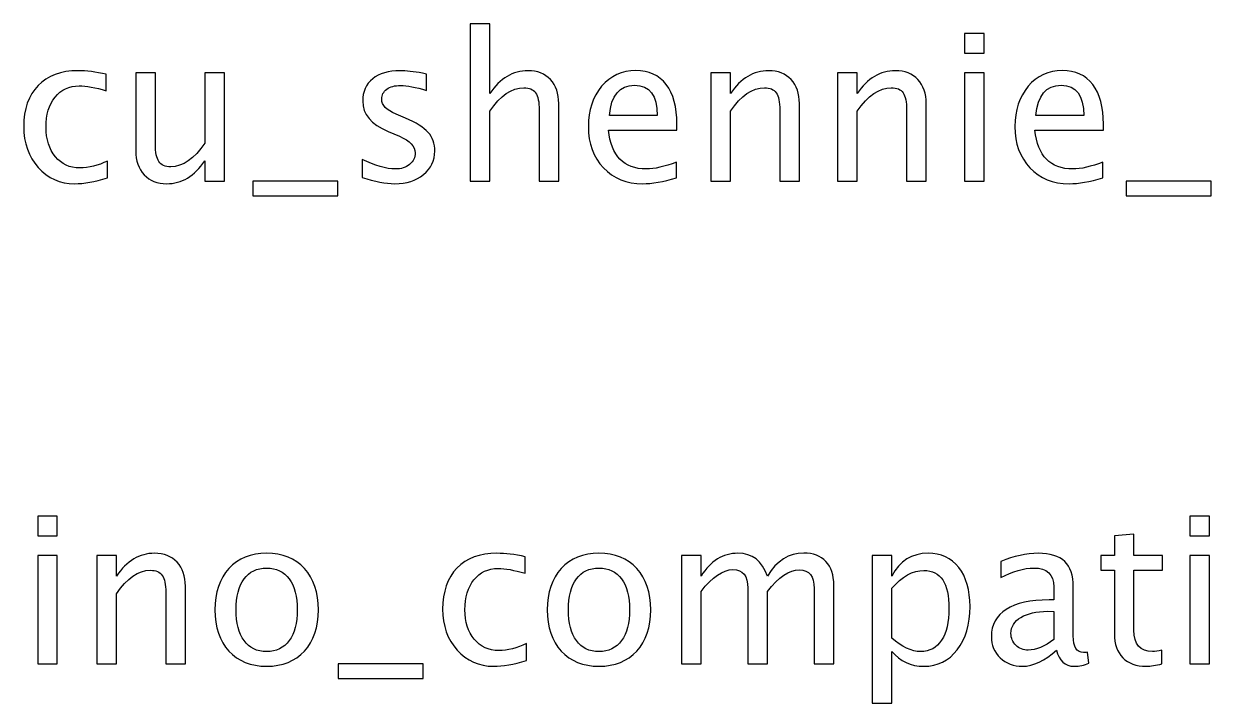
# Model space of a CAD drawing. Header units: centimetres. Extents: x -55 to 43, y -73 to 74.
# Drawn here: x -17.72 to -10.33, y 59.43 to 63.65 of the extents above; entities that cross this region are included whole.
import ezdxf

# ---------------------------------------------------------------- set-up
doc = ezdxf.new("R2010")
doc.units = ezdxf.units.CM
doc.header["$MEASUREMENT"] = 0
doc.layers.add('Layer 1', color=7, linetype='Continuous')

msp = doc.modelspace()

# ---------------------------------------------------------------- linework, layer by layer
at = {"layer": 'Layer 1'}
for points, knots in [([(-14.94123, 62.67044), (-14.94123, 62.67044), (-14.94123, 63.64961), (-14.94123, 63.64961), (-14.94123, 63.64961), (-14.94123, 63.64961), (-14.81931, 63.64961), (-14.81931, 63.64961), (-14.81931, 63.64961), (-14.81931, 63.64961), (-14.81931, 63.21633), (-14.81931, 63.21633), (-14.81931, 63.21633), (-14.75475, 63.31052), (-14.67559, 63.35751), (-14.58203, 63.35751), (-14.58203, 63.35751), (-14.52319, 63.35751), (-14.47641, 63.3391), (-14.44191, 63.30205), (-14.44191, 63.30205), (-14.40741, 63.26522), (-14.39005, 63.21548), (-14.39005, 63.15325), (-14.39005, 63.15325), (-14.39005, 63.15325), (-14.39005, 62.67044), (-14.39005, 62.67044), (-14.39005, 62.67044), (-14.39005, 62.67044), (-14.51197, 62.67044), (-14.51197, 62.67044), (-14.51197, 62.67044), (-14.51197, 62.67044), (-14.51197, 63.11346), (-14.51197, 63.11346), (-14.51197, 63.11346), (-14.51197, 63.16341), (-14.51938, 63.19897), (-14.53398, 63.22014), (-14.53398, 63.22014), (-14.5488, 63.24152), (-14.57314, 63.2521), (-14.60722, 63.2521), (-14.60722, 63.2521), (-14.68215, 63.2521), (-14.75285, 63.20321), (-14.81931, 63.10542), (-14.81931, 63.10542), (-14.81931, 63.10542), (-14.81931, 62.67044), (-14.81931, 62.67044), (-14.81931, 62.67044), (-14.81931, 62.67044), (-14.94123, 62.67044), (-14.94123, 62.67044)], [0, 0, 0, 0, 0.0666667, 0.0666667, 0.0666667, 0.0666667, 0.1333333, 0.1333333, 0.1333333, 0.1333333, 0.2, 0.2, 0.2, 0.2, 0.2666667, 0.2666667, 0.2666667, 0.2666667, 0.3333333, 0.3333333, 0.3333333, 0.3333333, 0.4, 0.4, 0.4, 0.4, 0.4666667, 0.4666667, 0.4666667, 0.4666667, 0.5333333, 0.5333333, 0.5333333, 0.5333333, 0.6, 0.6, 0.6, 0.6, 0.6666667, 0.6666667, 0.6666667, 0.6666667, 0.7333333, 0.7333333, 0.7333333, 0.7333333, 0.8, 0.8, 0.8, 0.8, 0.8666667, 0.8666667, 0.8666667, 0.8666667, 1, 1, 1, 1]), ([(-11.86888, 63.46673), (-11.86888, 63.46673), (-11.86888, 63.58865), (-11.86888, 63.58865), (-11.86888, 63.58865), (-11.86888, 63.58865), (-11.74696, 63.58865), (-11.74696, 63.58865), (-11.74696, 63.58865), (-11.74696, 63.58865), (-11.74696, 63.46673), (-11.74696, 63.46673), (-11.74696, 63.46673), (-11.74696, 63.46673), (-11.86888, 63.46673), (-11.86888, 63.46673)], [0, 0, 0, 0, 0.2, 0.2, 0.2, 0.2, 0.4, 0.4, 0.4, 0.4, 0.6, 0.6, 0.6, 0.6, 1, 1, 1, 1]), ([(-17.19506, 62.69076), (-17.27401, 62.66705), (-17.34217, 62.6552), (-17.39953, 62.6552), (-17.39953, 62.6552), (-17.49055, 62.6552), (-17.5659, 62.68886), (-17.6258, 62.75595), (-17.6258, 62.75595), (-17.6857, 62.82326), (-17.71576, 62.90814), (-17.71576, 63.01038), (-17.71576, 63.01038), (-17.71576, 63.1196), (-17.68613, 63.2049), (-17.62686, 63.26586), (-17.62686, 63.26586), (-17.56759, 63.32703), (-17.48483, 63.35751), (-17.37857, 63.35751), (-17.37857, 63.35751), (-17.32629, 63.35751), (-17.26745, 63.35031), (-17.20268, 63.33592), (-17.20268, 63.33592), (-17.20268, 63.33592), (-17.20268, 63.23305), (-17.20268, 63.23305), (-17.20268, 63.23305), (-17.27147, 63.25337), (-17.32756, 63.26353), (-17.37074, 63.26353), (-17.37074, 63.26353), (-17.4334, 63.26353), (-17.48356, 63.24004), (-17.52103, 63.19326), (-17.52103, 63.19326), (-17.55849, 63.14648), (-17.57733, 63.08404), (-17.57733, 63.00614), (-17.57733, 63.00614), (-17.57733, 62.93058), (-17.55786, 62.86962), (-17.51912, 62.82284), (-17.51912, 62.82284), (-17.48039, 62.77627), (-17.4298, 62.75299), (-17.36693, 62.75299), (-17.36693, 62.75299), (-17.31126, 62.75299), (-17.25411, 62.76738), (-17.19506, 62.79617), (-17.19506, 62.79617), (-17.19506, 62.79617), (-17.19506, 62.69076), (-17.19506, 62.69076)], [0, 0, 0, 0, 0.0666667, 0.0666667, 0.0666667, 0.0666667, 0.1333333, 0.1333333, 0.1333333, 0.1333333, 0.2, 0.2, 0.2, 0.2, 0.2666667, 0.2666667, 0.2666667, 0.2666667, 0.3333333, 0.3333333, 0.3333333, 0.3333333, 0.4, 0.4, 0.4, 0.4, 0.4666667, 0.4666667, 0.4666667, 0.4666667, 0.5333333, 0.5333333, 0.5333333, 0.5333333, 0.6, 0.6, 0.6, 0.6, 0.6666667, 0.6666667, 0.6666667, 0.6666667, 0.7333333, 0.7333333, 0.7333333, 0.7333333, 0.8, 0.8, 0.8, 0.8, 0.8666667, 0.8666667, 0.8666667, 0.8666667, 1, 1, 1, 1]), ([(-16.59033, 62.67044), (-16.59033, 62.67044), (-16.59033, 62.79702), (-16.59033, 62.79702), (-16.59033, 62.79702), (-16.65531, 62.7024), (-16.73426, 62.6552), (-16.82697, 62.6552), (-16.82697, 62.6552), (-16.88582, 62.6552), (-16.93259, 62.67362), (-16.96731, 62.71066), (-16.96731, 62.71066), (-17.00223, 62.7477), (-17.01959, 62.79744), (-17.01959, 62.86031), (-17.01959, 62.86031), (-17.01959, 62.86031), (-17.01959, 63.34354), (-17.01959, 63.34354), (-17.01959, 63.34354), (-17.01959, 63.34354), (-16.89767, 63.34354), (-16.89767, 63.34354), (-16.89767, 63.34354), (-16.89767, 63.34354), (-16.89767, 62.9001), (-16.89767, 62.9001), (-16.89767, 62.9001), (-16.89767, 62.84951), (-16.89026, 62.81374), (-16.87566, 62.79257), (-16.87566, 62.79257), (-16.86084, 62.77119), (-16.83629, 62.76061), (-16.80178, 62.76061), (-16.80178, 62.76061), (-16.72728, 62.76061), (-16.65658, 62.80951), (-16.59033, 62.90751), (-16.59033, 62.90751), (-16.59033, 62.90751), (-16.59033, 63.34354), (-16.59033, 63.34354), (-16.59033, 63.34354), (-16.59033, 63.34354), (-16.46841, 63.34354), (-16.46841, 63.34354), (-16.46841, 63.34354), (-16.46841, 63.34354), (-16.46841, 62.67044), (-16.46841, 62.67044), (-16.46841, 62.67044), (-16.46841, 62.67044), (-16.59033, 62.67044), (-16.59033, 62.67044)], [0, 0, 0, 0, 0.0666667, 0.0666667, 0.0666667, 0.0666667, 0.1333333, 0.1333333, 0.1333333, 0.1333333, 0.2, 0.2, 0.2, 0.2, 0.2666667, 0.2666667, 0.2666667, 0.2666667, 0.3333333, 0.3333333, 0.3333333, 0.3333333, 0.4, 0.4, 0.4, 0.4, 0.4666667, 0.4666667, 0.4666667, 0.4666667, 0.5333333, 0.5333333, 0.5333333, 0.5333333, 0.6, 0.6, 0.6, 0.6, 0.6666667, 0.6666667, 0.6666667, 0.6666667, 0.7333333, 0.7333333, 0.7333333, 0.7333333, 0.8, 0.8, 0.8, 0.8, 0.8666667, 0.8666667, 0.8666667, 0.8666667, 1, 1, 1, 1]), ([(-15.61285, 62.69457), (-15.61285, 62.69457), (-15.61285, 62.80633), (-15.61285, 62.80633), (-15.61285, 62.80633), (-15.53305, 62.76654), (-15.46384, 62.74664), (-15.40478, 62.74664), (-15.40478, 62.74664), (-15.36964, 62.74664), (-15.34043, 62.75617), (-15.31736, 62.77522), (-15.31736, 62.77522), (-15.29429, 62.79405), (-15.28265, 62.81776), (-15.28265, 62.84634), (-15.28265, 62.84634), (-15.28265, 62.88803), (-15.31503, 62.92254), (-15.3798, 62.94984), (-15.3798, 62.94984), (-15.3798, 62.94984), (-15.45114, 62.98011), (-15.45114, 62.98011), (-15.45114, 62.98011), (-15.55633, 63.02371), (-15.60904, 63.08679), (-15.60904, 63.1687), (-15.60904, 63.1687), (-15.60904, 63.22734), (-15.5883, 63.27348), (-15.54681, 63.30713), (-15.54681, 63.30713), (-15.50532, 63.34079), (-15.44838, 63.35751), (-15.37621, 63.35751), (-15.37621, 63.35751), (-15.33874, 63.35751), (-15.29217, 63.35243), (-15.23693, 63.34206), (-15.23693, 63.34206), (-15.23693, 63.34206), (-15.21153, 63.33719), (-15.21153, 63.33719), (-15.21153, 63.33719), (-15.21153, 63.33719), (-15.21153, 63.23559), (-15.21153, 63.23559), (-15.21153, 63.23559), (-15.27947, 63.25591), (-15.33366, 63.26607), (-15.37409, 63.26607), (-15.37409, 63.26607), (-15.40965, 63.26607), (-15.4378, 63.25824), (-15.45918, 63.24279), (-15.45918, 63.24279), (-15.48035, 63.22734), (-15.49093, 63.20659), (-15.49093, 63.18056), (-15.49093, 63.18056), (-15.49093, 63.14394), (-15.4613, 63.11282), (-15.40182, 63.08764), (-15.40182, 63.08764), (-15.40182, 63.08764), (-15.34319, 63.06287), (-15.34319, 63.06287), (-15.34319, 63.06287), (-15.27672, 63.03493), (-15.22973, 63.0053), (-15.20222, 62.97418), (-15.20222, 62.97418), (-15.17449, 62.94307), (-15.16073, 62.90412), (-15.16073, 62.85755), (-15.16073, 62.85755), (-15.16073, 62.7985), (-15.18401, 62.75003), (-15.23079, 62.71214), (-15.23079, 62.71214), (-15.27736, 62.67425), (-15.33705, 62.6552), (-15.40965, 62.6552), (-15.40965, 62.6552), (-15.46553, 62.6552), (-15.53305, 62.66832), (-15.61285, 62.69457)], [0, 0, 0, 0, 0.0434783, 0.0434783, 0.0434783, 0.0434783, 0.0869565, 0.0869565, 0.0869565, 0.0869565, 0.1304348, 0.1304348, 0.1304348, 0.1304348, 0.173913, 0.173913, 0.173913, 0.173913, 0.2173913, 0.2173913, 0.2173913, 0.2173913, 0.2608696, 0.2608696, 0.2608696, 0.2608696, 0.3043478, 0.3043478, 0.3043478, 0.3043478, 0.3478261, 0.3478261, 0.3478261, 0.3478261, 0.3913043, 0.3913043, 0.3913043, 0.3913043, 0.4347826, 0.4347826, 0.4347826, 0.4347826, 0.4782609, 0.4782609, 0.4782609, 0.4782609, 0.5217391, 0.5217391, 0.5217391, 0.5217391, 0.5652174, 0.5652174, 0.5652174, 0.5652174, 0.6086957, 0.6086957, 0.6086957, 0.6086957, 0.6521739, 0.6521739, 0.6521739, 0.6521739, 0.6956522, 0.6956522, 0.6956522, 0.6956522, 0.7391304, 0.7391304, 0.7391304, 0.7391304, 0.7826087, 0.7826087, 0.7826087, 0.7826087, 0.826087, 0.826087, 0.826087, 0.826087, 0.8695652, 0.8695652, 0.8695652, 0.8695652, 0.9130435, 0.9130435, 0.9130435, 0.9130435, 1, 1, 1, 1]), ([(-13.65895, 62.69203), (-13.74086, 62.66748), (-13.81093, 62.6552), (-13.86935, 62.6552), (-13.86935, 62.6552), (-13.96904, 62.6552), (-14.05011, 62.68822), (-14.11255, 62.75405), (-14.11255, 62.75405), (-14.17499, 62.81988), (-14.20632, 62.90518), (-14.20632, 63.01017), (-14.20632, 63.01017), (-14.20632, 63.11198), (-14.1788, 63.19559), (-14.12356, 63.26099), (-14.12356, 63.26099), (-14.06831, 63.32618), (-13.99762, 63.35878), (-13.91147, 63.35878), (-13.91147, 63.35878), (-13.82998, 63.35878), (-13.7669, 63.32978), (-13.72245, 63.27179), (-13.72245, 63.27179), (-13.678, 63.21379), (-13.65577, 63.13166), (-13.65577, 63.02519), (-13.65577, 63.02519), (-13.65577, 63.02519), (-13.65641, 62.98794), (-13.65641, 62.98794), (-13.65641, 62.98794), (-13.65641, 62.98794), (-14.08186, 62.98794), (-14.08186, 62.98794), (-14.08186, 62.98794), (-14.06408, 62.82707), (-13.98555, 62.74664), (-13.84649, 62.74664), (-13.84649, 62.74664), (-13.79547, 62.74664), (-13.73303, 62.76103), (-13.65895, 62.78982), (-13.65895, 62.78982), (-13.65895, 62.78982), (-13.65895, 62.69203), (-13.65895, 62.69203)], [0, 0, 0, 0, 0.0769231, 0.0769231, 0.0769231, 0.0769231, 0.1538462, 0.1538462, 0.1538462, 0.1538462, 0.2307692, 0.2307692, 0.2307692, 0.2307692, 0.3076923, 0.3076923, 0.3076923, 0.3076923, 0.3846154, 0.3846154, 0.3846154, 0.3846154, 0.4615385, 0.4615385, 0.4615385, 0.4615385, 0.5384615, 0.5384615, 0.5384615, 0.5384615, 0.6153846, 0.6153846, 0.6153846, 0.6153846, 0.6923077, 0.6923077, 0.6923077, 0.6923077, 0.7692308, 0.7692308, 0.7692308, 0.7692308, 0.8461538, 0.8461538, 0.8461538, 0.8461538, 1, 1, 1, 1]), ([(-13.44538, 62.67044), (-13.44538, 62.67044), (-13.44538, 63.34354), (-13.44538, 63.34354), (-13.44538, 63.34354), (-13.44538, 63.34354), (-13.32346, 63.34354), (-13.32346, 63.34354), (-13.32346, 63.34354), (-13.32346, 63.34354), (-13.32346, 63.21633), (-13.32346, 63.21633), (-13.32346, 63.21633), (-13.2589, 63.31052), (-13.17974, 63.35751), (-13.08618, 63.35751), (-13.08618, 63.35751), (-13.02734, 63.35751), (-12.98056, 63.3391), (-12.94606, 63.30205), (-12.94606, 63.30205), (-12.91156, 63.26522), (-12.8942, 63.21548), (-12.8942, 63.15325), (-12.8942, 63.15325), (-12.8942, 63.15325), (-12.8942, 62.67044), (-12.8942, 62.67044), (-12.8942, 62.67044), (-12.8942, 62.67044), (-13.01612, 62.67044), (-13.01612, 62.67044), (-13.01612, 62.67044), (-13.01612, 62.67044), (-13.01612, 63.11346), (-13.01612, 63.11346), (-13.01612, 63.11346), (-13.01612, 63.16341), (-13.02353, 63.19897), (-13.03813, 63.22014), (-13.03813, 63.22014), (-13.05295, 63.24152), (-13.07729, 63.2521), (-13.11137, 63.2521), (-13.11137, 63.2521), (-13.1863, 63.2521), (-13.257, 63.20321), (-13.32346, 63.10542), (-13.32346, 63.10542), (-13.32346, 63.10542), (-13.32346, 62.67044), (-13.32346, 62.67044), (-13.32346, 62.67044), (-13.32346, 62.67044), (-13.44538, 62.67044), (-13.44538, 62.67044)], [0, 0, 0, 0, 0.0666667, 0.0666667, 0.0666667, 0.0666667, 0.1333333, 0.1333333, 0.1333333, 0.1333333, 0.2, 0.2, 0.2, 0.2, 0.2666667, 0.2666667, 0.2666667, 0.2666667, 0.3333333, 0.3333333, 0.3333333, 0.3333333, 0.4, 0.4, 0.4, 0.4, 0.4666667, 0.4666667, 0.4666667, 0.4666667, 0.5333333, 0.5333333, 0.5333333, 0.5333333, 0.6, 0.6, 0.6, 0.6, 0.6666667, 0.6666667, 0.6666667, 0.6666667, 0.7333333, 0.7333333, 0.7333333, 0.7333333, 0.8, 0.8, 0.8, 0.8, 0.8666667, 0.8666667, 0.8666667, 0.8666667, 1, 1, 1, 1]), ([(-12.65713, 62.67044), (-12.65713, 62.67044), (-12.65713, 63.34354), (-12.65713, 63.34354), (-12.65713, 63.34354), (-12.65713, 63.34354), (-12.53521, 63.34354), (-12.53521, 63.34354), (-12.53521, 63.34354), (-12.53521, 63.34354), (-12.53521, 63.21633), (-12.53521, 63.21633), (-12.53521, 63.21633), (-12.47065, 63.31052), (-12.39149, 63.35751), (-12.29793, 63.35751), (-12.29793, 63.35751), (-12.23909, 63.35751), (-12.19231, 63.3391), (-12.15781, 63.30205), (-12.15781, 63.30205), (-12.12331, 63.26522), (-12.10595, 63.21548), (-12.10595, 63.15325), (-12.10595, 63.15325), (-12.10595, 63.15325), (-12.10595, 62.67044), (-12.10595, 62.67044), (-12.10595, 62.67044), (-12.10595, 62.67044), (-12.22787, 62.67044), (-12.22787, 62.67044), (-12.22787, 62.67044), (-12.22787, 62.67044), (-12.22787, 63.11346), (-12.22787, 63.11346), (-12.22787, 63.11346), (-12.22787, 63.16341), (-12.23528, 63.19897), (-12.24988, 63.22014), (-12.24988, 63.22014), (-12.2647, 63.24152), (-12.28904, 63.2521), (-12.32312, 63.2521), (-12.32312, 63.2521), (-12.39805, 63.2521), (-12.46875, 63.20321), (-12.53521, 63.10542), (-12.53521, 63.10542), (-12.53521, 63.10542), (-12.53521, 62.67044), (-12.53521, 62.67044), (-12.53521, 62.67044), (-12.53521, 62.67044), (-12.65713, 62.67044), (-12.65713, 62.67044)], [0, 0, 0, 0, 0.0666667, 0.0666667, 0.0666667, 0.0666667, 0.1333333, 0.1333333, 0.1333333, 0.1333333, 0.2, 0.2, 0.2, 0.2, 0.2666667, 0.2666667, 0.2666667, 0.2666667, 0.3333333, 0.3333333, 0.3333333, 0.3333333, 0.4, 0.4, 0.4, 0.4, 0.4666667, 0.4666667, 0.4666667, 0.4666667, 0.5333333, 0.5333333, 0.5333333, 0.5333333, 0.6, 0.6, 0.6, 0.6, 0.6666667, 0.6666667, 0.6666667, 0.6666667, 0.7333333, 0.7333333, 0.7333333, 0.7333333, 0.8, 0.8, 0.8, 0.8, 0.8666667, 0.8666667, 0.8666667, 0.8666667, 1, 1, 1, 1]), ([(-11.86888, 62.67044), (-11.86888, 62.67044), (-11.86888, 63.34354), (-11.86888, 63.34354), (-11.86888, 63.34354), (-11.86888, 63.34354), (-11.74696, 63.34354), (-11.74696, 63.34354), (-11.74696, 63.34354), (-11.74696, 63.34354), (-11.74696, 62.67044), (-11.74696, 62.67044), (-11.74696, 62.67044), (-11.74696, 62.67044), (-11.86888, 62.67044), (-11.86888, 62.67044)], [0, 0, 0, 0, 0.2, 0.2, 0.2, 0.2, 0.4, 0.4, 0.4, 0.4, 0.6, 0.6, 0.6, 0.6, 1, 1, 1, 1]), ([(-11.00782, 62.69203), (-11.08973, 62.66748), (-11.1598, 62.6552), (-11.21822, 62.6552), (-11.21822, 62.6552), (-11.31791, 62.6552), (-11.39898, 62.68822), (-11.46142, 62.75405), (-11.46142, 62.75405), (-11.52386, 62.81988), (-11.55519, 62.90518), (-11.55519, 63.01017), (-11.55519, 63.01017), (-11.55519, 63.11198), (-11.52767, 63.19559), (-11.47243, 63.26099), (-11.47243, 63.26099), (-11.41718, 63.32618), (-11.34649, 63.35878), (-11.26034, 63.35878), (-11.26034, 63.35878), (-11.17885, 63.35878), (-11.11577, 63.32978), (-11.07132, 63.27179), (-11.07132, 63.27179), (-11.02687, 63.21379), (-11.00464, 63.13166), (-11.00464, 63.02519), (-11.00464, 63.02519), (-11.00464, 63.02519), (-11.00528, 62.98794), (-11.00528, 62.98794), (-11.00528, 62.98794), (-11.00528, 62.98794), (-11.43073, 62.98794), (-11.43073, 62.98794), (-11.43073, 62.98794), (-11.41295, 62.82707), (-11.33442, 62.74664), (-11.19536, 62.74664), (-11.19536, 62.74664), (-11.14434, 62.74664), (-11.0819, 62.76103), (-11.00782, 62.78982), (-11.00782, 62.78982), (-11.00782, 62.78982), (-11.00782, 62.69203), (-11.00782, 62.69203)], [0, 0, 0, 0, 0.0769231, 0.0769231, 0.0769231, 0.0769231, 0.1538462, 0.1538462, 0.1538462, 0.1538462, 0.2307692, 0.2307692, 0.2307692, 0.2307692, 0.3076923, 0.3076923, 0.3076923, 0.3076923, 0.3846154, 0.3846154, 0.3846154, 0.3846154, 0.4615385, 0.4615385, 0.4615385, 0.4615385, 0.5384615, 0.5384615, 0.5384615, 0.5384615, 0.6153846, 0.6153846, 0.6153846, 0.6153846, 0.6923077, 0.6923077, 0.6923077, 0.6923077, 0.7692308, 0.7692308, 0.7692308, 0.7692308, 0.8461538, 0.8461538, 0.8461538, 0.8461538, 1, 1, 1, 1]), ([(-14.07551, 63.07938), (-14.07551, 63.07938), (-13.77833, 63.07938), (-13.77833, 63.07938), (-13.77833, 63.07938), (-13.77833, 63.20469), (-13.82511, 63.26734), (-13.91845, 63.26734), (-13.91845, 63.26734), (-14.01243, 63.26734), (-14.06471, 63.20469), (-14.07551, 63.07938)], [0, 0, 0, 0, 0.25, 0.25, 0.25, 0.25, 0.5, 0.5, 0.5, 0.5, 1, 1, 1, 1]), ([(-11.42438, 63.07938), (-11.42438, 63.07938), (-11.1272, 63.07938), (-11.1272, 63.07938), (-11.1272, 63.07938), (-11.1272, 63.20469), (-11.17398, 63.26734), (-11.26732, 63.26734), (-11.26732, 63.26734), (-11.3613, 63.26734), (-11.41358, 63.20469), (-11.42438, 63.07938)], [0, 0, 0, 0, 0.25, 0.25, 0.25, 0.25, 0.5, 0.5, 0.5, 0.5, 1, 1, 1, 1]), ([(-16.2923, 62.579), (-16.2923, 62.579), (-16.2923, 62.67044), (-16.2923, 62.67044), (-16.2923, 62.67044), (-16.2923, 62.67044), (-15.76398, 62.67044), (-15.76398, 62.67044), (-15.76398, 62.67044), (-15.76398, 62.67044), (-15.76398, 62.579), (-15.76398, 62.579), (-15.76398, 62.579), (-15.76398, 62.579), (-16.2923, 62.579), (-16.2923, 62.579)], [0, 0, 0, 0, 0.2, 0.2, 0.2, 0.2, 0.4, 0.4, 0.4, 0.4, 0.6, 0.6, 0.6, 0.6, 1, 1, 1, 1]), ([(-10.86283, 62.579), (-10.86283, 62.579), (-10.86283, 62.67044), (-10.86283, 62.67044), (-10.86283, 62.67044), (-10.86283, 62.67044), (-10.33451, 62.67044), (-10.33451, 62.67044), (-10.33451, 62.67044), (-10.33451, 62.67044), (-10.33451, 62.579), (-10.33451, 62.579), (-10.33451, 62.579), (-10.33451, 62.579), (-10.86283, 62.579), (-10.86283, 62.579)], [0, 0, 0, 0, 0.2, 0.2, 0.2, 0.2, 0.4, 0.4, 0.4, 0.4, 0.6, 0.6, 0.6, 0.6, 1, 1, 1, 1]), ([(-17.62907, 60.46673), (-17.62907, 60.46673), (-17.62907, 60.58865), (-17.62907, 60.58865), (-17.62907, 60.58865), (-17.62907, 60.58865), (-17.50715, 60.58865), (-17.50715, 60.58865), (-17.50715, 60.58865), (-17.50715, 60.58865), (-17.50715, 60.46673), (-17.50715, 60.46673), (-17.50715, 60.46673), (-17.50715, 60.46673), (-17.62907, 60.46673), (-17.62907, 60.46673)], [0, 0, 0, 0, 0.2, 0.2, 0.2, 0.2, 0.4, 0.4, 0.4, 0.4, 0.6, 0.6, 0.6, 0.6, 1, 1, 1, 1]), ([(-10.4667, 60.46673), (-10.4667, 60.46673), (-10.4667, 60.58865), (-10.4667, 60.58865), (-10.4667, 60.58865), (-10.4667, 60.58865), (-10.34478, 60.58865), (-10.34478, 60.58865), (-10.34478, 60.58865), (-10.34478, 60.58865), (-10.34478, 60.46673), (-10.34478, 60.46673), (-10.34478, 60.46673), (-10.34478, 60.46673), (-10.4667, 60.46673), (-10.4667, 60.46673)], [0, 0, 0, 0, 0.2, 0.2, 0.2, 0.2, 0.4, 0.4, 0.4, 0.4, 0.6, 0.6, 0.6, 0.6, 1, 1, 1, 1]), ([(-10.64069, 59.67065), (-10.67837, 59.66028), (-10.71117, 59.6552), (-10.7389, 59.6552), (-10.7389, 59.6552), (-10.80113, 59.6552), (-10.8496, 59.67298), (-10.88432, 59.70854), (-10.88432, 59.70854), (-10.91924, 59.7441), (-10.9366, 59.79342), (-10.9366, 59.85671), (-10.9366, 59.85671), (-10.9366, 59.85671), (-10.9366, 60.2521), (-10.9366, 60.2521), (-10.9366, 60.2521), (-10.9366, 60.2521), (-11.02084, 60.2521), (-11.02084, 60.2521), (-11.02084, 60.2521), (-11.02084, 60.2521), (-11.02084, 60.34354), (-11.02084, 60.34354), (-11.02084, 60.34354), (-11.02084, 60.34354), (-10.9366, 60.34354), (-10.9366, 60.34354), (-10.9366, 60.34354), (-10.9366, 60.34354), (-10.9366, 60.46525), (-10.9366, 60.46525), (-10.9366, 60.46525), (-10.9366, 60.46525), (-10.81468, 60.47689), (-10.81468, 60.47689), (-10.81468, 60.47689), (-10.81468, 60.47689), (-10.81468, 60.34354), (-10.81468, 60.34354), (-10.81468, 60.34354), (-10.81468, 60.34354), (-10.63815, 60.34354), (-10.63815, 60.34354), (-10.63815, 60.34354), (-10.63815, 60.34354), (-10.63815, 60.2521), (-10.63815, 60.2521), (-10.63815, 60.2521), (-10.63815, 60.2521), (-10.81468, 60.2521), (-10.81468, 60.2521), (-10.81468, 60.2521), (-10.81468, 60.2521), (-10.81468, 59.87872), (-10.81468, 59.87872), (-10.81468, 59.87872), (-10.81468, 59.79067), (-10.77637, 59.74664), (-10.69996, 59.74664), (-10.69996, 59.74664), (-10.68366, 59.74664), (-10.66397, 59.74939), (-10.64069, 59.75468), (-10.64069, 59.75468), (-10.64069, 59.75468), (-10.64069, 59.67065), (-10.64069, 59.67065)], [0, 0, 0, 0, 0.0555556, 0.0555556, 0.0555556, 0.0555556, 0.1111111, 0.1111111, 0.1111111, 0.1111111, 0.1666667, 0.1666667, 0.1666667, 0.1666667, 0.2222222, 0.2222222, 0.2222222, 0.2222222, 0.2777778, 0.2777778, 0.2777778, 0.2777778, 0.3333333, 0.3333333, 0.3333333, 0.3333333, 0.3888889, 0.3888889, 0.3888889, 0.3888889, 0.4444444, 0.4444444, 0.4444444, 0.4444444, 0.5, 0.5, 0.5, 0.5, 0.5555556, 0.5555556, 0.5555556, 0.5555556, 0.6111111, 0.6111111, 0.6111111, 0.6111111, 0.6666667, 0.6666667, 0.6666667, 0.6666667, 0.7222222, 0.7222222, 0.7222222, 0.7222222, 0.7777778, 0.7777778, 0.7777778, 0.7777778, 0.8333333, 0.8333333, 0.8333333, 0.8333333, 0.8888889, 0.8888889, 0.8888889, 0.8888889, 1, 1, 1, 1]), ([(-17.62907, 59.67044), (-17.62907, 59.67044), (-17.62907, 60.34354), (-17.62907, 60.34354), (-17.62907, 60.34354), (-17.62907, 60.34354), (-17.50715, 60.34354), (-17.50715, 60.34354), (-17.50715, 60.34354), (-17.50715, 60.34354), (-17.50715, 59.67044), (-17.50715, 59.67044), (-17.50715, 59.67044), (-17.50715, 59.67044), (-17.62907, 59.67044), (-17.62907, 59.67044)], [0, 0, 0, 0, 0.2, 0.2, 0.2, 0.2, 0.4, 0.4, 0.4, 0.4, 0.6, 0.6, 0.6, 0.6, 1, 1, 1, 1]), ([(-17.26204, 59.67044), (-17.26204, 59.67044), (-17.26204, 60.34354), (-17.26204, 60.34354), (-17.26204, 60.34354), (-17.26204, 60.34354), (-17.14012, 60.34354), (-17.14012, 60.34354), (-17.14012, 60.34354), (-17.14012, 60.34354), (-17.14012, 60.21633), (-17.14012, 60.21633), (-17.14012, 60.21633), (-17.07556, 60.31052), (-16.9964, 60.35751), (-16.90284, 60.35751), (-16.90284, 60.35751), (-16.844, 60.35751), (-16.79722, 60.3391), (-16.76272, 60.30205), (-16.76272, 60.30205), (-16.72822, 60.26522), (-16.71086, 60.21548), (-16.71086, 60.15325), (-16.71086, 60.15325), (-16.71086, 60.15325), (-16.71086, 59.67044), (-16.71086, 59.67044), (-16.71086, 59.67044), (-16.71086, 59.67044), (-16.83278, 59.67044), (-16.83278, 59.67044), (-16.83278, 59.67044), (-16.83278, 59.67044), (-16.83278, 60.11346), (-16.83278, 60.11346), (-16.83278, 60.11346), (-16.83278, 60.16341), (-16.84019, 60.19897), (-16.85479, 60.22014), (-16.85479, 60.22014), (-16.86961, 60.24152), (-16.89395, 60.2521), (-16.92803, 60.2521), (-16.92803, 60.2521), (-17.00296, 60.2521), (-17.07366, 60.20321), (-17.14012, 60.10542), (-17.14012, 60.10542), (-17.14012, 60.10542), (-17.14012, 59.67044), (-17.14012, 59.67044), (-17.14012, 59.67044), (-17.14012, 59.67044), (-17.26204, 59.67044), (-17.26204, 59.67044)], [0, 0, 0, 0, 0.0666667, 0.0666667, 0.0666667, 0.0666667, 0.1333333, 0.1333333, 0.1333333, 0.1333333, 0.2, 0.2, 0.2, 0.2, 0.2666667, 0.2666667, 0.2666667, 0.2666667, 0.3333333, 0.3333333, 0.3333333, 0.3333333, 0.4, 0.4, 0.4, 0.4, 0.4666667, 0.4666667, 0.4666667, 0.4666667, 0.5333333, 0.5333333, 0.5333333, 0.5333333, 0.6, 0.6, 0.6, 0.6, 0.6666667, 0.6666667, 0.6666667, 0.6666667, 0.7333333, 0.7333333, 0.7333333, 0.7333333, 0.8, 0.8, 0.8, 0.8, 0.8666667, 0.8666667, 0.8666667, 0.8666667, 1, 1, 1, 1]), ([(-16.20582, 59.6552), (-16.30467, 59.6552), (-16.38298, 59.68674), (-16.44056, 59.74982), (-16.44056, 59.74982), (-16.49834, 59.81289), (-16.52713, 59.89862), (-16.52713, 60.00678), (-16.52713, 60.00678), (-16.52713, 60.11473), (-16.49834, 60.20024), (-16.44056, 60.26311), (-16.44056, 60.26311), (-16.38298, 60.32597), (-16.30467, 60.35751), (-16.20582, 60.35751), (-16.20582, 60.35751), (-16.10697, 60.35751), (-16.02865, 60.32597), (-15.97108, 60.26311), (-15.97108, 60.26311), (-15.9133, 60.20024), (-15.88451, 60.11473), (-15.88451, 60.00678), (-15.88451, 60.00678), (-15.88451, 59.89862), (-15.9133, 59.81289), (-15.97108, 59.74982), (-15.97108, 59.74982), (-16.02865, 59.68674), (-16.10697, 59.6552), (-16.20582, 59.6552)], [0, 0, 0, 0, 0.1111111, 0.1111111, 0.1111111, 0.1111111, 0.2222222, 0.2222222, 0.2222222, 0.2222222, 0.3333333, 0.3333333, 0.3333333, 0.3333333, 0.4444444, 0.4444444, 0.4444444, 0.4444444, 0.5555556, 0.5555556, 0.5555556, 0.5555556, 0.6666667, 0.6666667, 0.6666667, 0.6666667, 0.7777778, 0.7777778, 0.7777778, 0.7777778, 1, 1, 1, 1]), ([(-14.59123, 59.69076), (-14.67018, 59.66705), (-14.73834, 59.6552), (-14.7957, 59.6552), (-14.7957, 59.6552), (-14.88672, 59.6552), (-14.96207, 59.68886), (-15.02197, 59.75595), (-15.02197, 59.75595), (-15.08187, 59.82326), (-15.11193, 59.90814), (-15.11193, 60.01038), (-15.11193, 60.01038), (-15.11193, 60.1196), (-15.0823, 60.2049), (-15.02303, 60.26586), (-15.02303, 60.26586), (-14.96376, 60.32703), (-14.881, 60.35751), (-14.77474, 60.35751), (-14.77474, 60.35751), (-14.72246, 60.35751), (-14.66362, 60.35031), (-14.59885, 60.33592), (-14.59885, 60.33592), (-14.59885, 60.33592), (-14.59885, 60.23305), (-14.59885, 60.23305), (-14.59885, 60.23305), (-14.66764, 60.25337), (-14.72373, 60.26353), (-14.76691, 60.26353), (-14.76691, 60.26353), (-14.82957, 60.26353), (-14.87973, 60.24004), (-14.9172, 60.19326), (-14.9172, 60.19326), (-14.95466, 60.14648), (-14.9735, 60.08404), (-14.9735, 60.00614), (-14.9735, 60.00614), (-14.9735, 59.93058), (-14.95403, 59.86962), (-14.91529, 59.82284), (-14.91529, 59.82284), (-14.87656, 59.77627), (-14.82597, 59.75299), (-14.7631, 59.75299), (-14.7631, 59.75299), (-14.70743, 59.75299), (-14.65028, 59.76738), (-14.59123, 59.79617), (-14.59123, 59.79617), (-14.59123, 59.79617), (-14.59123, 59.69076), (-14.59123, 59.69076)], [0, 0, 0, 0, 0.0666667, 0.0666667, 0.0666667, 0.0666667, 0.1333333, 0.1333333, 0.1333333, 0.1333333, 0.2, 0.2, 0.2, 0.2, 0.2666667, 0.2666667, 0.2666667, 0.2666667, 0.3333333, 0.3333333, 0.3333333, 0.3333333, 0.4, 0.4, 0.4, 0.4, 0.4666667, 0.4666667, 0.4666667, 0.4666667, 0.5333333, 0.5333333, 0.5333333, 0.5333333, 0.6, 0.6, 0.6, 0.6, 0.6666667, 0.6666667, 0.6666667, 0.6666667, 0.7333333, 0.7333333, 0.7333333, 0.7333333, 0.8, 0.8, 0.8, 0.8, 0.8666667, 0.8666667, 0.8666667, 0.8666667, 1, 1, 1, 1]), ([(-14.14017, 59.6552), (-14.23902, 59.6552), (-14.31733, 59.68674), (-14.37491, 59.74982), (-14.37491, 59.74982), (-14.43269, 59.81289), (-14.46148, 59.89862), (-14.46148, 60.00678), (-14.46148, 60.00678), (-14.46148, 60.11473), (-14.43269, 60.20024), (-14.37491, 60.26311), (-14.37491, 60.26311), (-14.31733, 60.32597), (-14.23902, 60.35751), (-14.14017, 60.35751), (-14.14017, 60.35751), (-14.04132, 60.35751), (-13.963, 60.32597), (-13.90543, 60.26311), (-13.90543, 60.26311), (-13.84765, 60.20024), (-13.81886, 60.11473), (-13.81886, 60.00678), (-13.81886, 60.00678), (-13.81886, 59.89862), (-13.84765, 59.81289), (-13.90543, 59.74982), (-13.90543, 59.74982), (-13.963, 59.68674), (-14.04132, 59.6552), (-14.14017, 59.6552)], [0, 0, 0, 0, 0.1111111, 0.1111111, 0.1111111, 0.1111111, 0.2222222, 0.2222222, 0.2222222, 0.2222222, 0.3333333, 0.3333333, 0.3333333, 0.3333333, 0.4444444, 0.4444444, 0.4444444, 0.4444444, 0.5555556, 0.5555556, 0.5555556, 0.5555556, 0.6666667, 0.6666667, 0.6666667, 0.6666667, 0.7777778, 0.7777778, 0.7777778, 0.7777778, 1, 1, 1, 1]), ([(-13.62794, 59.67044), (-13.62794, 59.67044), (-13.62794, 60.34354), (-13.62794, 60.34354), (-13.62794, 60.34354), (-13.62794, 60.34354), (-13.50602, 60.34354), (-13.50602, 60.34354), (-13.50602, 60.34354), (-13.50602, 60.34354), (-13.50602, 60.21633), (-13.50602, 60.21633), (-13.50602, 60.21633), (-13.44654, 60.31052), (-13.37034, 60.35751), (-13.277, 60.35751), (-13.277, 60.35751), (-13.18704, 60.35751), (-13.12587, 60.31052), (-13.09327, 60.21633), (-13.09327, 60.21633), (-13.03548, 60.31137), (-12.96013, 60.35878), (-12.86763, 60.35878), (-12.86763, 60.35878), (-12.80858, 60.35878), (-12.76265, 60.34142), (-12.72984, 60.3065), (-12.72984, 60.3065), (-12.69703, 60.27157), (-12.68052, 60.22268), (-12.68052, 60.15981), (-12.68052, 60.15981), (-12.68052, 60.15981), (-12.68052, 59.67044), (-12.68052, 59.67044), (-12.68052, 59.67044), (-12.68052, 59.67044), (-12.80244, 59.67044), (-12.80244, 59.67044), (-12.80244, 59.67044), (-12.80244, 59.67044), (-12.80244, 60.13971), (-12.80244, 60.13971), (-12.80244, 60.13971), (-12.80244, 60.21633), (-12.83292, 60.25464), (-12.89388, 60.25464), (-12.89388, 60.25464), (-12.95717, 60.25464), (-13.02363, 60.20998), (-13.09327, 60.12044), (-13.09327, 60.12044), (-13.09327, 60.12044), (-13.09327, 59.67044), (-13.09327, 59.67044), (-13.09327, 59.67044), (-13.09327, 59.67044), (-13.21519, 59.67044), (-13.21519, 59.67044), (-13.21519, 59.67044), (-13.21519, 59.67044), (-13.21519, 60.14013), (-13.21519, 60.14013), (-13.21519, 60.14013), (-13.21519, 60.21739), (-13.24609, 60.25591), (-13.30811, 60.25591), (-13.30811, 60.25591), (-13.36971, 60.25591), (-13.43575, 60.21104), (-13.50602, 60.12108), (-13.50602, 60.12108), (-13.50602, 60.12108), (-13.50602, 59.67044), (-13.50602, 59.67044), (-13.50602, 59.67044), (-13.50602, 59.67044), (-13.62794, 59.67044), (-13.62794, 59.67044)], [0, 0, 0, 0, 0.047619, 0.047619, 0.047619, 0.047619, 0.0952381, 0.0952381, 0.0952381, 0.0952381, 0.1428571, 0.1428571, 0.1428571, 0.1428571, 0.1904762, 0.1904762, 0.1904762, 0.1904762, 0.2380952, 0.2380952, 0.2380952, 0.2380952, 0.2857143, 0.2857143, 0.2857143, 0.2857143, 0.3333333, 0.3333333, 0.3333333, 0.3333333, 0.3809524, 0.3809524, 0.3809524, 0.3809524, 0.4285714, 0.4285714, 0.4285714, 0.4285714, 0.4761905, 0.4761905, 0.4761905, 0.4761905, 0.5238095, 0.5238095, 0.5238095, 0.5238095, 0.5714286, 0.5714286, 0.5714286, 0.5714286, 0.6190476, 0.6190476, 0.6190476, 0.6190476, 0.6666667, 0.6666667, 0.6666667, 0.6666667, 0.7142857, 0.7142857, 0.7142857, 0.7142857, 0.7619048, 0.7619048, 0.7619048, 0.7619048, 0.8095238, 0.8095238, 0.8095238, 0.8095238, 0.8571429, 0.8571429, 0.8571429, 0.8571429, 0.9047619, 0.9047619, 0.9047619, 0.9047619, 1, 1, 1, 1]), ([(-12.44218, 59.42533), (-12.44218, 59.42533), (-12.44218, 60.34354), (-12.44218, 60.34354), (-12.44218, 60.34354), (-12.44218, 60.34354), (-12.32026, 60.34354), (-12.32026, 60.34354), (-12.32026, 60.34354), (-12.32026, 60.34354), (-12.32026, 60.21633), (-12.32026, 60.21633), (-12.32026, 60.21633), (-12.27031, 60.31052), (-12.19516, 60.35751), (-12.09505, 60.35751), (-12.09505, 60.35751), (-12.01398, 60.35751), (-11.95027, 60.32809), (-11.9037, 60.26903), (-11.9037, 60.26903), (-11.85713, 60.20998), (-11.83385, 60.12933), (-11.83385, 60.0271), (-11.83385, 60.0271), (-11.83385, 59.91576), (-11.86031, 59.8258), (-11.91301, 59.75765), (-11.91301, 59.75765), (-11.96572, 59.68928), (-12.03514, 59.6552), (-12.12108, 59.6552), (-12.12108, 59.6552), (-12.20088, 59.6552), (-12.26734, 59.68568), (-12.32026, 59.74685), (-12.32026, 59.74685), (-12.32026, 59.74685), (-12.32026, 59.42533), (-12.32026, 59.42533), (-12.32026, 59.42533), (-12.32026, 59.42533), (-12.44218, 59.42533), (-12.44218, 59.42533)], [0, 0, 0, 0, 0.0833333, 0.0833333, 0.0833333, 0.0833333, 0.1666667, 0.1666667, 0.1666667, 0.1666667, 0.25, 0.25, 0.25, 0.25, 0.3333333, 0.3333333, 0.3333333, 0.3333333, 0.4166667, 0.4166667, 0.4166667, 0.4166667, 0.5, 0.5, 0.5, 0.5, 0.5833333, 0.5833333, 0.5833333, 0.5833333, 0.6666667, 0.6666667, 0.6666667, 0.6666667, 0.75, 0.75, 0.75, 0.75, 0.8333333, 0.8333333, 0.8333333, 0.8333333, 1, 1, 1, 1]), ([(-11.29601, 59.75617), (-11.36924, 59.68886), (-11.43973, 59.6552), (-11.50746, 59.6552), (-11.50746, 59.6552), (-11.56313, 59.6552), (-11.60949, 59.67256), (-11.6461, 59.70748), (-11.6461, 59.70748), (-11.68293, 59.74241), (-11.70135, 59.78643), (-11.70135, 59.83956), (-11.70135, 59.83956), (-11.70135, 59.91301), (-11.67045, 59.96953), (-11.60864, 60.0089), (-11.60864, 60.0089), (-11.54683, 60.04827), (-11.45814, 60.06795), (-11.34257, 60.06795), (-11.34257, 60.06795), (-11.34257, 60.06795), (-11.314, 60.06795), (-11.314, 60.06795), (-11.314, 60.06795), (-11.314, 60.06795), (-11.314, 60.14902), (-11.314, 60.14902), (-11.314, 60.14902), (-11.314, 60.22712), (-11.35464, 60.26607), (-11.43613, 60.26607), (-11.43613, 60.26607), (-11.49921, 60.26607), (-11.56821, 60.24617), (-11.64293, 60.20638), (-11.64293, 60.20638), (-11.64293, 60.20638), (-11.64293, 60.30671), (-11.64293, 60.30671), (-11.64293, 60.30671), (-11.5608, 60.34058), (-11.48333, 60.35751), (-11.41073, 60.35751), (-11.41073, 60.35751), (-11.33601, 60.35751), (-11.28077, 60.34058), (-11.24542, 60.3065), (-11.24542, 60.3065), (-11.20986, 60.27242), (-11.19208, 60.21993), (-11.19208, 60.14902), (-11.19208, 60.14902), (-11.19208, 60.14902), (-11.19208, 59.84485), (-11.19208, 59.84485), (-11.19208, 59.84485), (-11.19208, 59.77522), (-11.1707, 59.74029), (-11.12773, 59.74029), (-11.12773, 59.74029), (-11.12244, 59.74029), (-11.11461, 59.74114), (-11.10424, 59.74283), (-11.10424, 59.74283), (-11.10424, 59.74283), (-11.09556, 59.6751), (-11.09556, 59.6751), (-11.09556, 59.6751), (-11.12329, 59.66176), (-11.15377, 59.6552), (-11.18721, 59.6552), (-11.18721, 59.6552), (-11.24415, 59.6552), (-11.28034, 59.68886), (-11.29601, 59.75617)], [0, 0, 0, 0, 0.05, 0.05, 0.05, 0.05, 0.1, 0.1, 0.1, 0.1, 0.15, 0.15, 0.15, 0.15, 0.2, 0.2, 0.2, 0.2, 0.25, 0.25, 0.25, 0.25, 0.3, 0.3, 0.3, 0.3, 0.35, 0.35, 0.35, 0.35, 0.4, 0.4, 0.4, 0.4, 0.45, 0.45, 0.45, 0.45, 0.5, 0.5, 0.5, 0.5, 0.55, 0.55, 0.55, 0.55, 0.6, 0.6, 0.6, 0.6, 0.65, 0.65, 0.65, 0.65, 0.7, 0.7, 0.7, 0.7, 0.75, 0.75, 0.75, 0.75, 0.8, 0.8, 0.8, 0.8, 0.85, 0.85, 0.85, 0.85, 0.9, 0.9, 0.9, 0.9, 1, 1, 1, 1]), ([(-10.4667, 59.67044), (-10.4667, 59.67044), (-10.4667, 60.34354), (-10.4667, 60.34354), (-10.4667, 60.34354), (-10.4667, 60.34354), (-10.34478, 60.34354), (-10.34478, 60.34354), (-10.34478, 60.34354), (-10.34478, 60.34354), (-10.34478, 59.67044), (-10.34478, 59.67044), (-10.34478, 59.67044), (-10.34478, 59.67044), (-10.4667, 59.67044), (-10.4667, 59.67044)], [0, 0, 0, 0, 0.2, 0.2, 0.2, 0.2, 0.4, 0.4, 0.4, 0.4, 0.6, 0.6, 0.6, 0.6, 1, 1, 1, 1]), ([(-16.20603, 59.74664), (-16.14571, 59.74664), (-16.09872, 59.76929), (-16.06527, 59.8148), (-16.06527, 59.8148), (-16.03204, 59.86009), (-16.01532, 59.92423), (-16.01532, 60.00678), (-16.01532, 60.00678), (-16.01532, 60.08912), (-16.03204, 60.15304), (-16.06527, 60.19834), (-16.06527, 60.19834), (-16.09872, 60.24342), (-16.14571, 60.26607), (-16.20603, 60.26607), (-16.20603, 60.26607), (-16.26657, 60.26607), (-16.31356, 60.24342), (-16.34658, 60.19834), (-16.34658, 60.19834), (-16.37981, 60.15304), (-16.39632, 60.08912), (-16.39632, 60.00678), (-16.39632, 60.00678), (-16.39632, 59.92423), (-16.37981, 59.86009), (-16.34658, 59.8148), (-16.34658, 59.8148), (-16.31356, 59.76929), (-16.26657, 59.74664), (-16.20603, 59.74664)], [0, 0, 0, 0, 0.1111111, 0.1111111, 0.1111111, 0.1111111, 0.2222222, 0.2222222, 0.2222222, 0.2222222, 0.3333333, 0.3333333, 0.3333333, 0.3333333, 0.4444444, 0.4444444, 0.4444444, 0.4444444, 0.5555556, 0.5555556, 0.5555556, 0.5555556, 0.6666667, 0.6666667, 0.6666667, 0.6666667, 0.7777778, 0.7777778, 0.7777778, 0.7777778, 1, 1, 1, 1]), ([(-14.14038, 59.74664), (-14.08006, 59.74664), (-14.03307, 59.76929), (-13.99962, 59.8148), (-13.99962, 59.8148), (-13.96639, 59.86009), (-13.94967, 59.92423), (-13.94967, 60.00678), (-13.94967, 60.00678), (-13.94967, 60.08912), (-13.96639, 60.15304), (-13.99962, 60.19834), (-13.99962, 60.19834), (-14.03307, 60.24342), (-14.08006, 60.26607), (-14.14038, 60.26607), (-14.14038, 60.26607), (-14.20092, 60.26607), (-14.24791, 60.24342), (-14.28093, 60.19834), (-14.28093, 60.19834), (-14.31416, 60.15304), (-14.33067, 60.08912), (-14.33067, 60.00678), (-14.33067, 60.00678), (-14.33067, 59.92423), (-14.31416, 59.86009), (-14.28093, 59.8148), (-14.28093, 59.8148), (-14.24791, 59.76929), (-14.20092, 59.74664), (-14.14038, 59.74664)], [0, 0, 0, 0, 0.1111111, 0.1111111, 0.1111111, 0.1111111, 0.2222222, 0.2222222, 0.2222222, 0.2222222, 0.3333333, 0.3333333, 0.3333333, 0.3333333, 0.4444444, 0.4444444, 0.4444444, 0.4444444, 0.5555556, 0.5555556, 0.5555556, 0.5555556, 0.6666667, 0.6666667, 0.6666667, 0.6666667, 0.7777778, 0.7777778, 0.7777778, 0.7777778, 1, 1, 1, 1]), ([(-12.32026, 59.83088), (-12.25739, 59.77479), (-12.19749, 59.74664), (-12.14055, 59.74664), (-12.14055, 59.74664), (-12.08446, 59.74664), (-12.04107, 59.77014), (-12.01059, 59.81691), (-12.01059, 59.81691), (-11.9799, 59.86369), (-11.96466, 59.92952), (-11.96466, 60.01461), (-11.96466, 60.01461), (-11.96466, 60.17209), (-12.01673, 60.25083), (-12.12087, 60.25083), (-12.12087, 60.25083), (-12.18903, 60.25083), (-12.25549, 60.214), (-12.32026, 60.14013), (-12.32026, 60.14013), (-12.32026, 60.14013), (-12.32026, 59.83088), (-12.32026, 59.83088)], [0, 0, 0, 0, 0.1428571, 0.1428571, 0.1428571, 0.1428571, 0.2857143, 0.2857143, 0.2857143, 0.2857143, 0.4285714, 0.4285714, 0.4285714, 0.4285714, 0.5714286, 0.5714286, 0.5714286, 0.5714286, 0.7142857, 0.7142857, 0.7142857, 0.7142857, 1, 1, 1, 1]), ([(-11.314, 59.82263), (-11.314, 59.82263), (-11.314, 59.99556), (-11.314, 59.99556), (-11.314, 59.99556), (-11.314, 59.99556), (-11.35316, 59.99683), (-11.35316, 59.99683), (-11.35316, 59.99683), (-11.42089, 59.99683), (-11.4755, 59.98434), (-11.5172, 59.95937), (-11.5172, 59.95937), (-11.55869, 59.93418), (-11.57943, 59.90095), (-11.57943, 59.85946), (-11.57943, 59.85946), (-11.57943, 59.83046), (-11.56906, 59.80591), (-11.54853, 59.7858), (-11.54853, 59.7858), (-11.52778, 59.76569), (-11.50259, 59.75553), (-11.47275, 59.75553), (-11.47275, 59.75553), (-11.42195, 59.75553), (-11.36903, 59.77797), (-11.314, 59.82263)], [0, 0, 0, 0, 0.125, 0.125, 0.125, 0.125, 0.25, 0.25, 0.25, 0.25, 0.375, 0.375, 0.375, 0.375, 0.5, 0.5, 0.5, 0.5, 0.625, 0.625, 0.625, 0.625, 0.75, 0.75, 0.75, 0.75, 1, 1, 1, 1]), ([(-15.76217, 59.579), (-15.76217, 59.579), (-15.76217, 59.67044), (-15.76217, 59.67044), (-15.76217, 59.67044), (-15.76217, 59.67044), (-15.23385, 59.67044), (-15.23385, 59.67044), (-15.23385, 59.67044), (-15.23385, 59.67044), (-15.23385, 59.579), (-15.23385, 59.579), (-15.23385, 59.579), (-15.23385, 59.579), (-15.76217, 59.579), (-15.76217, 59.579)], [0, 0, 0, 0, 0.2, 0.2, 0.2, 0.2, 0.4, 0.4, 0.4, 0.4, 0.6, 0.6, 0.6, 0.6, 1, 1, 1, 1])]:
    msp.add_open_spline(points, degree=3, knots=knots, dxfattribs=at)

doc.saveas('drawing.dxf')
